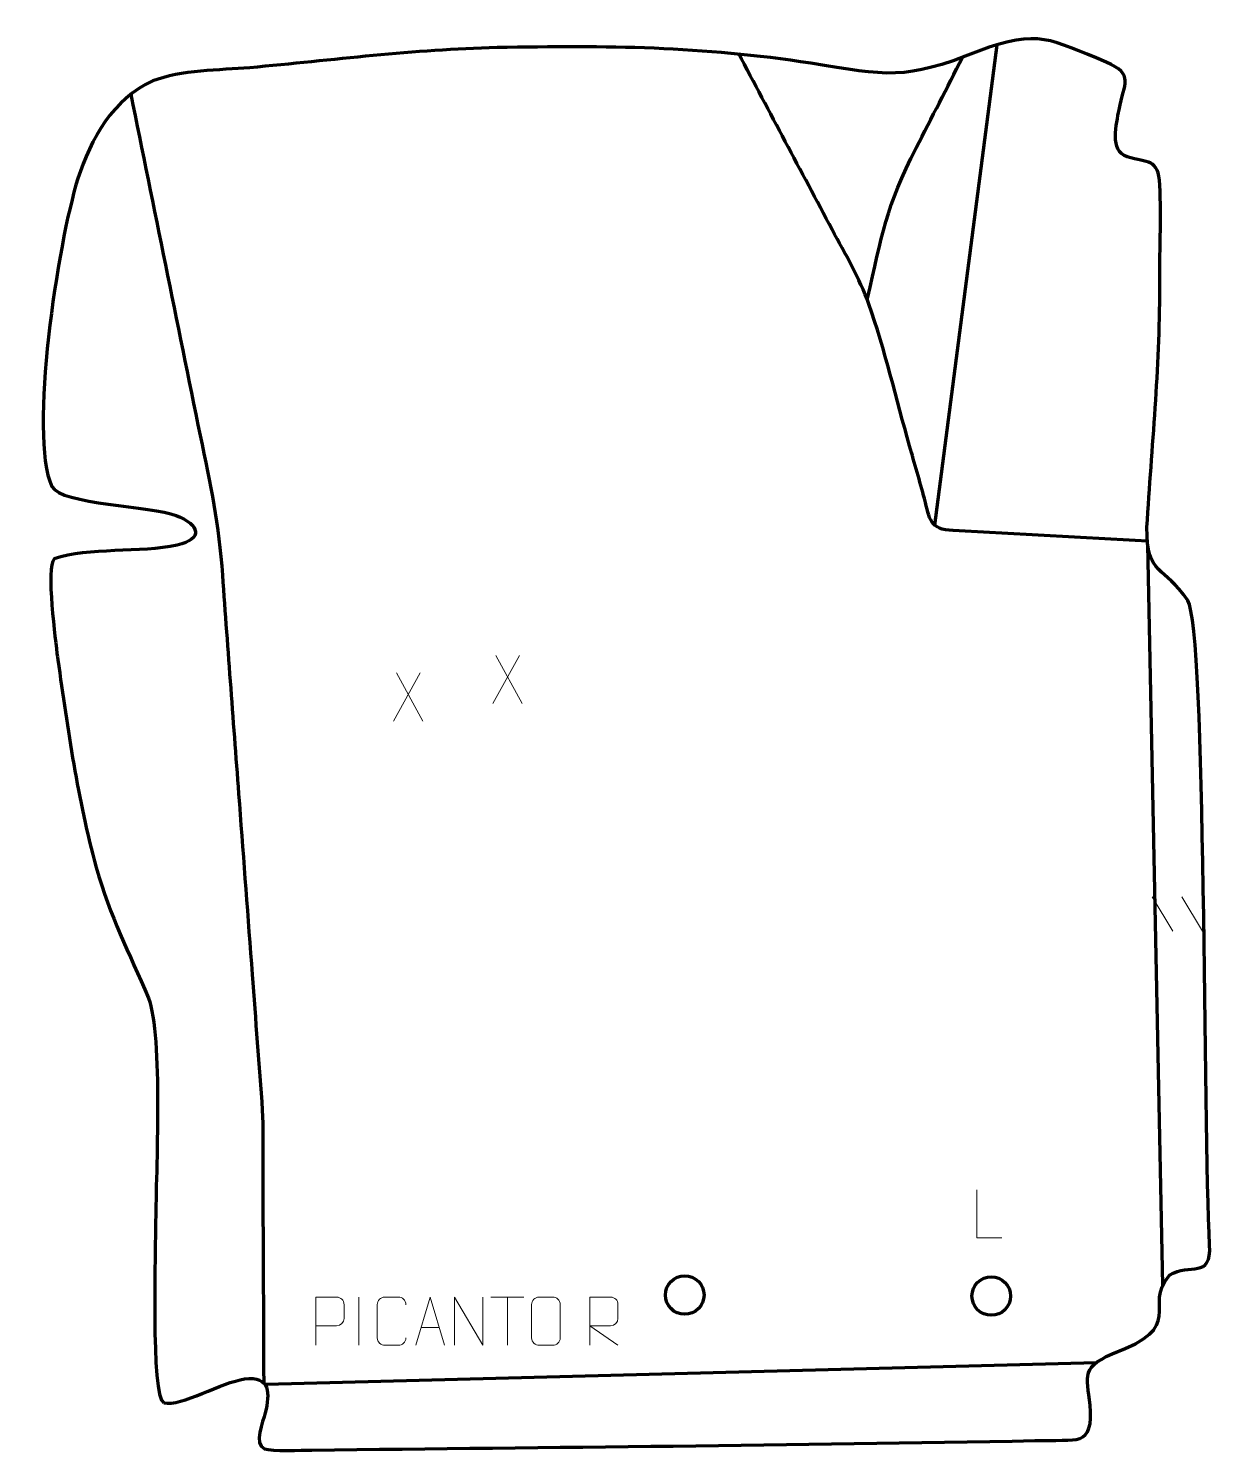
# Model space of a CAD drawing. Header units: millimetres. Extents: x -523 to 91, y 0 to 738.
import ezdxf

# ---------------------------------------------------------------- set-up
doc = ezdxf.new("R2010")
doc.units = ezdxf.units.MM
doc.header["$MEASUREMENT"] = 0
doc.layers.add('layer 2', color=7, linetype='Continuous')
doc.layers.add('layer 3', color=7, linetype='Continuous')

msp = doc.modelspace()

# ---------------------------------------------------------------- linework, layer by layer
at = {"layer": 'layer 2', "color": 142, "lineweight": 200}
for centre in [(-182.5368, 81.4825), (-23.6549, 80.9536)]:
    msp.add_ellipse(centre, major_axis=(0, 10), ratio=1, dxfattribs=at)
at = {"layer": 'layer 2', "color": 142, "lineweight": 158}
for points, knots in [([(57.26, 472.3593), (23.679, 474.2752), (-9.7962, 476.1994), (-43.3932, 477.8417), (-43.3932, 477.8417), (-55.6269, 478.4397), (-55.5013, 483.6689), (-58.2791, 494.4197), (-58.2791, 494.4197), (-60.6315, 503.524), (-63.425, 512.7685), (-66.0145, 521.832), (-66.0145, 521.832), (-72.7825, 545.718), (-78.8522, 572.0328), (-87.0964, 595.2199), (-87.0964, 595.2199), (-92.0283, 609.0913), (-99.2308, 621.1449), (-106.1723, 634.016), (-106.1723, 634.016), (-122.3291, 664.457), (-138.4745, 694.9039), (-154.6267, 725.3473)], [0, 0, 0, 0, 0.14285714, 0.14285714, 0.14285714, 0.14285714, 0.28571429, 0.28571429, 0.28571429, 0.28571429, 0.42857143, 0.42857143, 0.42857143, 0.42857143, 0.57142857, 0.57142857, 0.57142857, 0.57142857, 0.71428571, 0.71428571, 0.71428571, 0.71428571, 1, 1, 1, 1]), ([(-87.8491, 598.2532), (-80.2554, 630.4829), (-78.266, 645.8881), (-62.5498, 676.3145), (-62.5498, 676.3145), (-54.486, 691.9257), (-46.5138, 707.5638), (-38.6174, 723.2604)], [0, 0, 0, 0, 0.33333333, 0.33333333, 0.33333333, 0.33333333, 1, 1, 1, 1]), ([(-469.7147, 704.1029), (-463.7178, 674.6217), (-457.7209, 645.1405), (-451.724, 615.6593), (-451.724, 615.6593), (-445.7271, 586.1781), (-439.7302, 556.6969), (-433.7333, 527.2157), (-433.7333, 527.2157), (-428.3666, 501.3641), (-423.9973, 481.3538), (-422.1366, 454.6959), (-422.1366, 454.6959), (-419.4125, 415.6701), (-416.4107, 376.6649), (-413.4899, 337.6535), (-413.4899, 337.6535), (-413.4899, 337.6535), (-413.3777, 336.154), (-413.3777, 336.154), (-413.3777, 336.154), (-411.1733, 306.6762), (-408.9688, 277.1984), (-406.7644, 247.7206), (-406.7644, 247.7206), (-405.009, 224.2469), (-403.1681, 200.75), (-401.5045, 177.2732), (-401.5045, 177.2732), (-400.9077, 168.8511), (-401.3036, 157.4454), (-401.2651, 148.706), (-401.2651, 148.706), (-401.0999, 111.1107), (-400.9347, 73.5153), (-400.7695, 35.92)], [0, 0, 0, 0, 0.1, 0.1, 0.1, 0.1, 0.2, 0.2, 0.2, 0.2, 0.3, 0.3, 0.3, 0.3, 0.4, 0.4, 0.4, 0.4, 0.5, 0.5, 0.5, 0.5, 0.6, 0.6, 0.6, 0.6, 0.7, 0.7, 0.7, 0.7, 0.8, 0.8, 0.8, 0.8, 1, 1, 1, 1])]:
    msp.add_open_spline(points, degree=3, knots=knots, dxfattribs=at)
for points in [[(-52.9028, 480.6465), (-52.9028, 480.6465), (-20.6451, 729.761), (-20.6451, 729.761)], [(65.3274, 86.5451), (65.3274, 86.5451), (57.456, 470.5476), (57.456, 470.5476)], [(-399.7304, 35.2479), (-399.7304, 35.2479), (30.944, 46.4756), (30.944, 46.4756)]]:
    msp.add_open_spline(points, degree=3, dxfattribs=at)
at = {"layer": 'layer 2', "color": 250, "lineweight": 9}
for points in [[(-268.1989, 413.1688), (-268.1989, 413.1688), (-281.9395, 388.273), (-281.9395, 388.273)], [(-280.4849, 413.1688), (-280.4849, 413.1688), (-266.7443, 388.2153), (-266.7443, 388.2153)], [(-319.7341, 404.0225), (-319.7341, 404.0225), (-333.4747, 379.1267), (-333.4747, 379.1267)], [(-332.0201, 404.0225), (-332.0201, 404.0225), (-318.2795, 379.069), (-318.2795, 379.069)], [(59.7825, 287.9804), (59.7825, 287.9804), (70.4732, 270.217), (70.4732, 270.217)], [(75.1125, 287.9804), (75.1125, 287.9804), (85.8031, 270.217), (85.8031, 270.217)], [(-351.4676, 80.3759), (-351.4676, 80.3759), (-351.4676, 55.4018), (-351.4676, 55.4018)], [(-282.9612, 80.3421), (-282.9612, 80.3421), (-265.974, 80.3421), (-265.974, 80.3421)], [(-274.4674, 55.4121), (-274.4674, 55.4121), (-274.4674, 80.3656), (-274.4674, 80.3656)], [(-319.2155, 64.6615), (-319.2155, 64.6615), (-309.7198, 64.6615), (-309.7198, 64.6615)]]:
    msp.add_open_spline(points, degree=3, dxfattribs=at)
for points, knots in [([(-18.1695, 111.1454), (-18.1695, 111.1454), (-31.1186, 111.1454), (-31.1186, 111.1454), (-31.1186, 111.1454), (-31.1186, 111.1454), (-31.1186, 136.099), (-31.1186, 136.099)], [0, 0, 0, 0, 0.33333333, 0.33333333, 0.33333333, 0.33333333, 1, 1, 1, 1]), ([(-373.7997, 55.412), (-373.7997, 55.412), (-373.7997, 80.3656), (-373.7997, 80.3656), (-373.7997, 80.3656), (-370.2047, 80.3656), (-366.6094, 80.3656), (-363.014, 80.3656), (-363.014, 80.3656), (-360.6888, 80.3277), (-359.1314, 78.8376), (-359.1356, 76.4715), (-359.1356, 76.4715), (-359.136, 74.4358), (-359.136, 71.3765), (-359.1356, 69.3405), (-359.1356, 69.3405), (-359.1421, 67.4651), (-360.9543, 65.5232), (-362.9639, 65.5041), (-362.9639, 65.5041), (-362.9639, 65.5041), (-373.7997, 65.5041), (-373.7997, 65.5041)], [0, 0, 0, 0, 0.14285714, 0.14285714, 0.14285714, 0.14285714, 0.28571429, 0.28571429, 0.28571429, 0.28571429, 0.42857143, 0.42857143, 0.42857143, 0.42857143, 0.57142857, 0.57142857, 0.57142857, 0.57142857, 0.71428571, 0.71428571, 0.71428571, 0.71428571, 1, 1, 1, 1]), ([(-327.0446, 59.2298), (-327.1844, 56.9064), (-328.8616, 55.4268), (-331.0093, 55.416), (-331.0093, 55.416), (-333.3412, 55.4164), (-335.6731, 55.4164), (-338.0046, 55.416), (-338.0046, 55.416), (-339.9296, 55.3106), (-341.9017, 57.1951), (-341.8905, 59.2124), (-341.8905, 59.2124), (-341.8901, 64.9825), (-341.8901, 70.7522), (-341.8905, 76.5215), (-341.8905, 76.5215), (-341.8863, 78.6596), (-340.1396, 80.3788), (-337.9872, 80.3653), (-337.9872, 80.3653), (-335.6615, 80.3653), (-333.3354, 80.3653), (-331.0093, 80.3653), (-331.0093, 80.3653), (-329.0627, 80.4008), (-327.0713, 78.9093), (-327.0446, 76.4717)], [0, 0, 0, 0, 0.125, 0.125, 0.125, 0.125, 0.25, 0.25, 0.25, 0.25, 0.375, 0.375, 0.375, 0.375, 0.5, 0.5, 0.5, 0.5, 0.625, 0.625, 0.625, 0.625, 0.75, 0.75, 0.75, 0.75, 1, 1, 1, 1]), ([(-321.9381, 55.4121), (-321.9381, 55.4121), (-314.5671, 80.3656), (-314.5671, 80.3656), (-314.5671, 80.3656), (-314.5671, 80.3656), (-306.9972, 55.4121), (-306.9972, 55.4121)], [0, 0, 0, 0, 0.33333333, 0.33333333, 0.33333333, 0.33333333, 1, 1, 1, 1]), ([(-301.795, 55.4121), (-301.795, 55.4121), (-301.795, 80.3656), (-301.795, 80.3656), (-301.795, 80.3656), (-301.795, 80.3656), (-287.1402, 55.4121), (-287.1402, 55.4121), (-287.1402, 55.4121), (-287.1402, 55.4121), (-287.1402, 80.3656), (-287.1402, 80.3656)], [0, 0, 0, 0, 0.25, 0.25, 0.25, 0.25, 0.5, 0.5, 0.5, 0.5, 1, 1, 1, 1]), ([(-257.9872, 80.3653), (-255.6615, 80.3653), (-253.3354, 80.3653), (-251.0093, 80.3653), (-251.0093, 80.3653), (-249.0627, 80.4009), (-247.0713, 78.9093), (-247.0446, 76.4717), (-247.0446, 76.4717), (-247.045, 70.7248), (-247.045, 64.9775), (-247.0446, 59.2298), (-247.0446, 59.2298), (-247.1844, 56.9064), (-248.8616, 55.4268), (-251.0093, 55.416), (-251.0093, 55.416), (-253.3412, 55.4164), (-255.6731, 55.4164), (-258.0046, 55.416), (-258.0046, 55.416), (-259.9296, 55.3106), (-261.9017, 57.1951), (-261.8905, 59.2124), (-261.8905, 59.2124), (-261.8902, 64.9825), (-261.8902, 70.7522), (-261.8905, 76.5215), (-261.8905, 76.5215), (-261.8863, 78.6596), (-260.1396, 80.3788), (-257.9872, 80.3653)], [0, 0, 0, 0, 0.11111111, 0.11111111, 0.11111111, 0.11111111, 0.22222222, 0.22222222, 0.22222222, 0.22222222, 0.33333333, 0.33333333, 0.33333333, 0.33333333, 0.44444444, 0.44444444, 0.44444444, 0.44444444, 0.55555556, 0.55555556, 0.55555556, 0.55555556, 0.66666667, 0.66666667, 0.66666667, 0.66666667, 0.77777778, 0.77777778, 0.77777778, 0.77777778, 1, 1, 1, 1]), ([(-231.7997, 55.4121), (-231.7997, 55.4121), (-231.7997, 80.3656), (-231.7997, 80.3656), (-231.7997, 80.3656), (-228.2049, 80.3656), (-224.6094, 80.3656), (-221.0142, 80.3656), (-221.0142, 80.3656), (-218.6889, 80.3279), (-217.1316, 78.8379), (-217.1357, 76.4715), (-217.1357, 76.4715), (-217.1361, 74.436), (-217.1361, 71.3766), (-217.1357, 69.3406), (-217.1357, 69.3406), (-217.1422, 67.4651), (-218.9545, 65.5233), (-220.964, 65.5042), (-220.964, 65.5042), (-220.964, 65.5042), (-231.7997, 65.5042), (-231.7997, 65.5042), (-231.7997, 65.5042), (-231.7997, 65.5042), (-217.145, 55.4121), (-217.145, 55.4121)], [0, 0, 0, 0, 0.125, 0.125, 0.125, 0.125, 0.25, 0.25, 0.25, 0.25, 0.375, 0.375, 0.375, 0.375, 0.5, 0.5, 0.5, 0.5, 0.625, 0.625, 0.625, 0.625, 0.75, 0.75, 0.75, 0.75, 1, 1, 1, 1])]:
    msp.add_open_spline(points, degree=3, knots=knots, dxfattribs=at)
at = {"layer": 'layer 3', "color": 242, "lineweight": 158}
msp.add_open_spline([(-452.5059, 25.6195), (-459.5812, 28.4338), (-456.6514, 108.8012), (-456.786, 119.9238), (-456.786, 119.9238), (-456.6136, 144.6406), (-453.017, 216.0962), (-460.5027, 235.4413), (-460.5027, 235.4413), (-470.706, 259.4462), (-480.3736, 277.4826), (-487.5528, 303.2136), (-487.5528, 303.2136), (-497.3652, 338.3818), (-502.2225, 374.8222), (-507.5036, 410.8828), (-507.5036, 410.8828), (-507.5036, 410.8828), (-507.7195, 412.3484), (-507.7195, 412.3484), (-507.7195, 412.3484), (-508.5489, 420.2938), (-513.8506, 458.9412), (-509.3228, 463.281), (-509.3228, 463.281), (-491.7421, 469.3191), (-464.5181, 466.0454), (-445.6336, 470.3376), (-445.6336, 470.3376), (-431.8706, 473.4658), (-433.8698, 480.9596), (-446.1713, 485.7262), (-446.1713, 485.7262), (-458.6905, 490.5769), (-505.8382, 491.3532), (-510.6608, 500.7569), (-510.6608, 500.7569), (-522.6965, 527.7048), (-507.5427, 627.1729), (-497.0929, 660.4079), (-497.0929, 660.4079), (-490.5046, 680.9221), (-478.786, 701.9795), (-458.2178, 711.0113), (-458.2178, 711.0113), (-443.8293, 716.6569), (-423.593, 716.6075), (-408.014, 717.8854), (-408.014, 717.8854), (-365.0609, 721.7255), (-323.0769, 727.3415), (-279.8097, 728.2872), (-279.8097, 728.2872), (-222.9007, 729.4178), (-173.7853, 728.9303), (-117.2064, 720.1951), (-117.2064, 720.1951), (-77.588, 713.8365), (-68.8882, 711.0623), (-30.2818, 726.475), (-30.2818, 726.475), (1.3568, 738.2393), (6.6402, 732.429), (35.9627, 720.8394), (35.9627, 720.8394), (50.7298, 714.0027), (45.2475, 710.4021), (42.629, 695.9915), (42.629, 695.9915), (41.2794, 688.9534), (37.4514, 674.6775), (46.7885, 671.721), (46.7885, 671.721), (57.5605, 668.3103), (62.9651, 671.2646), (63.7206, 657.0119), (63.7206, 657.0119), (64.6416, 639.6383), (63.4729, 621.3403), (63.6761, 603.8207), (63.6761, 603.8207), (63.7837, 561.4735), (59.583, 521.5591), (57.0117, 479.5857), (57.0117, 479.5857), (56.7849, 453.8562), (66.1917, 459.8097), (78.1868, 441.6566), (78.1868, 441.6566), (87.9121, 426.9386), (86.1798, 168.9738), (89.5477, 107.3856), (89.5477, 107.3856), (90.5257, 89.5012), (79.0947, 98.3874), (68.7785, 91.8348), (68.7785, 91.8348), (54.397, 74.8033), (78.6089, 65.5703), (39.0475, 51.0107), (39.0475, 51.0107), (21.2549, 42.9301), (26.8465, 38.666), (27.7671, 21.0336), (27.7671, 21.0336), (28.2877, 11.0637), (25.4247, 7.7219), (20.3984, 6.6069), (20.3984, 6.6069), (16.4118, 5.9387), (3.4119, 6.0877), (-1.0612, 6.0014), (-1.0612, 6.0014), (-125.882, 3.5935), (-250.9983, 2.5445), (-375.8542, 1.0994), (-375.8542, 1.0994), (-380.8585, 1.0415), (-396.8378, 0.3182), (-400.2783, 1.7399), (-400.2783, 1.7399), (-406.1388, 4.1616), (-401.1718, 15.7152), (-399.9955, 20.4389), (-399.9955, 20.4389), (-397.539, 30.3035), (-397.0923, 39.8415), (-410.7499, 37.9605), (-410.7499, 37.9605), (-422.1389, 36.3919), (-443.7586, 23.4706), (-452.5059, 25.6195)], degree=3, knots=[0, 0, 0, 0, 0.02941176, 0.02941176, 0.02941176, 0.02941176, 0.05882353, 0.05882353, 0.05882353, 0.05882353, 0.08823529, 0.08823529, 0.08823529, 0.08823529, 0.11764706, 0.11764706, 0.11764706, 0.11764706, 0.14705882, 0.14705882, 0.14705882, 0.14705882, 0.17647059, 0.17647059, 0.17647059, 0.17647059, 0.20588235, 0.20588235, 0.20588235, 0.20588235, 0.23529412, 0.23529412, 0.23529412, 0.23529412, 0.26470588, 0.26470588, 0.26470588, 0.26470588, 0.29411765, 0.29411765, 0.29411765, 0.29411765, 0.32352941, 0.32352941, 0.32352941, 0.32352941, 0.35294118, 0.35294118, 0.35294118, 0.35294118, 0.38235294, 0.38235294, 0.38235294, 0.38235294, 0.41176471, 0.41176471, 0.41176471, 0.41176471, 0.44117647, 0.44117647, 0.44117647, 0.44117647, 0.47058824, 0.47058824, 0.47058824, 0.47058824, 0.5, 0.5, 0.5, 0.5, 0.52941176, 0.52941176, 0.52941176, 0.52941176, 0.55882353, 0.55882353, 0.55882353, 0.55882353, 0.58823529, 0.58823529, 0.58823529, 0.58823529, 0.61764706, 0.61764706, 0.61764706, 0.61764706, 0.64705882, 0.64705882, 0.64705882, 0.64705882, 0.67647059, 0.67647059, 0.67647059, 0.67647059, 0.70588235, 0.70588235, 0.70588235, 0.70588235, 0.73529412, 0.73529412, 0.73529412, 0.73529412, 0.76470588, 0.76470588, 0.76470588, 0.76470588, 0.79411765, 0.79411765, 0.79411765, 0.79411765, 0.82352941, 0.82352941, 0.82352941, 0.82352941, 0.85294118, 0.85294118, 0.85294118, 0.85294118, 0.88235294, 0.88235294, 0.88235294, 0.88235294, 0.91176471, 0.91176471, 0.91176471, 0.91176471, 0.94117647, 0.94117647, 0.94117647, 0.94117647, 1, 1, 1, 1], dxfattribs=at)

doc.saveas('drawing.dxf')
